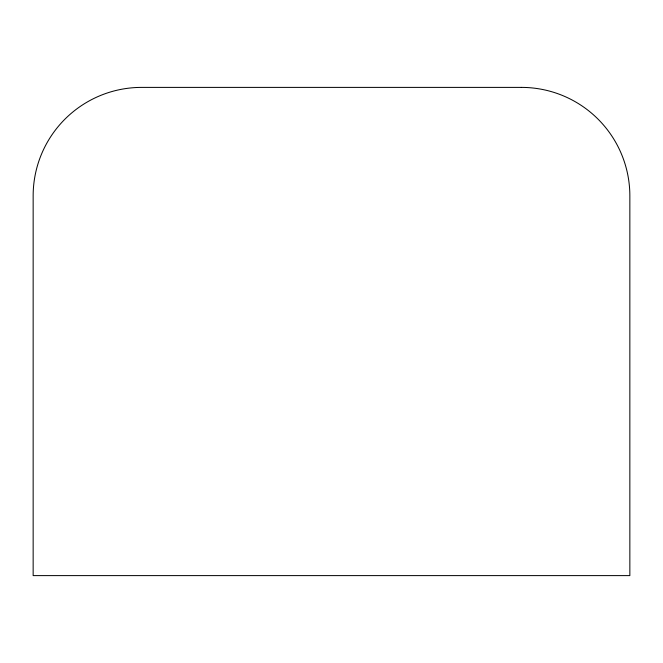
<?xml version="1.0" encoding="UTF-8"?>
<svg xmlns="http://www.w3.org/2000/svg" width="663" height="663" viewBox="0 0 663 663"><rect width="100%" height="100%" fill="white"/><g stroke="black" fill="none" stroke-linecap="round" stroke-linejoin="round"><path stroke-width="0.99" d="M521.358 87.392L141.642 87.392A108.492 108.492 0 0 0 33.15 195.883L33.15 575.608L629.85 575.608L629.85 195.883A108.492 108.492 0 0 0 521.358 87.392"/></g></svg>
